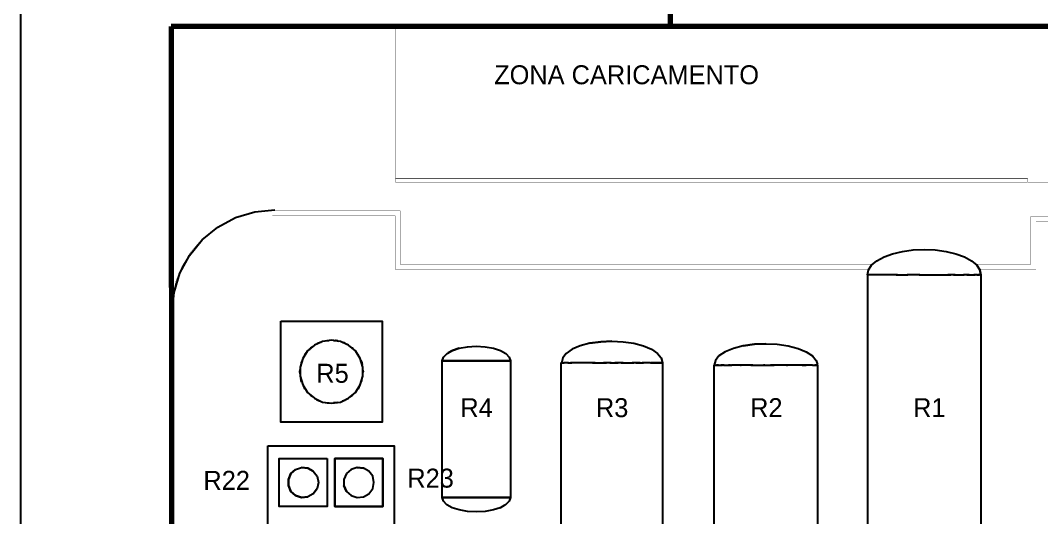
# Model space of a CAD drawing. Extents: x -57244 to 324435, y 15553 to 159369.
# Drawn here: x 127353 to 167739, y 79712 to 99361 of the extents above; entities that cross this region are included whole.
import ezdxf

# ---------------------------------------------------------------- set-up
doc = ezdxf.new("R2010")
doc.units = 0
doc.header["$LTSCALE"] = 2000
doc.header["$MEASUREMENT"] = 0
doc.layers.add('AREE PDL', color=7, linetype='CONTINUOUS', lineweight=100)
doc.layers.add('BASE', color=253, linetype='CONTINUOUS')
doc.styles.add('TXT', font='TXT', dxfattribs={"height": 0.2})

msp = doc.modelspace()

# ---------------------------------------------------------------- linework, layer by layer
at = {"layer": 'AREE PDL'}
for p, q in [((153059, 99118), (153059, 100786)), ((133312, 99118), (133353, 59684, 4500)), ((176490, 99118), (133312, 99118))]:
    msp.add_line(p, q, dxfattribs=at)
at = {"layer": 'BASE', "linetype": 'Continuous'}
for p, q in [((127353, 102759), (127353, 50958)), ((165292, 89504, 5191), (165177, 89691, 5430)), ((160900, 89308, 5906), (160900, 89308, 5906)), ((161790, 89308, 7246), (161790, 89308, 7246)), ((162011, 89308, 7396), (162011, 89308, 7396)), ((163143, 89308, 7668), (163143, 89308, 7668)), ((163398, 89308, 7654), (163398, 89308, 7654)), ((163617, 89308, 7607), (163617, 89308, 7607)), ((164067, 89308, 7448), (164067, 89308, 7448)), ((164665, 89308, 7034), (164665, 89308, 7034)), ((164816, 89308, 6866), (164816, 89308, 6866)), ((165257, 89308, 6026), (165257, 89308, 6026)), ((133353, 78312), (133353, 87816)), ((138912, 86471, 10000), (138912, 86471, 10000)), ((139061, 86567, 10000), (139061, 86567, 10000)), ((139222, 86640, 10000), (139222, 86640, 10000)), ((139478, 86715), (139485, 86715)), ((139744, 86715, 10000), (139744, 86715, 10000)), ((140089, 86640, 10000), (140089, 86640, 10000)), ((140175, 86615), (140123, 86630)), ((140250, 86567, 10000), (140250, 86567, 10000)), ((140399, 86471, 10000), (140399, 86471, 10000)), ((156385, 86562, 5381), (156385, 86562, 5599)), ((138567, 86072, 10000), (138567, 86072, 10000)), ((138663, 86221, 10000), (138663, 86221, 10000)), ((138767, 86341), (138791, 86369)), ((138779, 86355, 10000), (138779, 86355, 10000)), ((138815, 86397), (138837, 86423)), ((140533, 86355, 10000), (140533, 86355, 10000)), ((140736, 86092), (140707, 86154)), ((144708, 86404, 4550), (144441, 86313, 4393)), ((138444, 85742, 10000), (138444, 85742, 10000)), ((138462, 85842), (138456, 85830)), ((144822, 85908, 5778), (145191, 85908, 5886)), ((145191, 85908, 5886), (145191, 85908, 5886)), ((148806, 85833, 5943), (148765, 85833, 5767)), ((149129, 85833, 6667), (149129, 85833, 6667)), ((149810, 85833, 7261), (149810, 85833, 7261)), ((150683, 85833, 7493), (150683, 85833, 7493)), ((152275, 85833, 6786), (152052, 85833, 6996)), ((152530, 85833, 6398), (152302, 85833, 6744)), ((152743, 85833, 5500), (152743, 85833, 5500)), ((154778, 85731, 5490), (154778, 68891, 5490)), ((154938, 85733, 4717), (154965, 85733, 4662)), ((154946, 85733, 6280), (154946, 85733, 6280)), ((155057, 85733, 6500), (155057, 85733, 6500)), ((155076, 85733, 4441), (155104, 85733, 4385)), ((155132, 85733, 6620), (155160, 85733, 6664)), ((155187, 85733, 4277), (155160, 85733, 4311)), ((155174, 85733, 6686), (155174, 85733, 6686)), ((155409, 85733, 4013), (155354, 85733, 4079)), ((155465, 85733, 7008), (155437, 85733, 6980)), ((155465, 85733, 3966), (155492, 85733, 3946)), ((155686, 85733, 7179), (155686, 85733, 7179)), ((155770, 85733, 3739), (155687, 85733, 3801)), ((155825, 85733, 7266), (155853, 85733, 7283)), ((155881, 85733, 3681), (155853, 85733, 3693)), ((156214, 85733, 3537), (156103, 85733, 3585)), ((156325, 85733, 3511), (156269, 85733, 3521)), ((156547, 85733, 3472), (156685, 85733, 3448)), ((156796, 85733, 3449), (156741, 85733, 3445)), ((157018, 85733, 3462), (157157, 85733, 3470)), ((157019, 85733, 7518), (157019, 85733, 7518)), ((157213, 85733, 7497), (157185, 85733, 7500)), ((157240, 85733, 3488), (157213, 85733, 3480)), ((157232, 85733, 7495), (157232, 85733, 7495)), ((157629, 85733, 3604), (157490, 85733, 3563)), ((157656, 85733, 3617), (157684, 85733, 3633)), ((157901, 85733, 7221), (157901, 85733, 7221)), ((158772, 85733, 6101), (158772, 85733, 6101)), ((138419, 85566, 10000), (138419, 85566, 10000)), ((138419, 85389, 10000), (138419, 85389, 10000)), ((140893, 85566, 10000), (140893, 85566, 10000)), ((140897, 85537), (140906, 85478)), ((138444, 85214, 10000), (138444, 85214, 10000)), ((140726, 84843), (140707, 84802)), ((140840, 85093), (140855, 85126)), ((138604, 84802), (138641, 84760)), ((138663, 84735, 10000), (138663, 84735, 10000)), ((138912, 84485, 10000), (138912, 84485, 10000)), ((139061, 84389, 10000), (139061, 84389, 10000)), ((139137, 84341), (139068, 84385)), ((139222, 84316, 10000), (139222, 84316, 10000)), ((139744, 84241, 10000), (139744, 84241, 10000)), ((140206, 84361), (140175, 84341)), ((140250, 84389, 10000), (140250, 84389, 10000)), ((140673, 81695, 10000), (140921, 81669, 10000)), ((138937, 80653, 10000), (139084, 80855, 10000)), ((140250, 80746, 10000), (140149, 80974, 10000)), ((141284, 80855, 10000), (141336, 81099, 10000)), ((140436, 80579, 10000), (140673, 80502, 10000)), ((146733, 80508, 4550), (146733, 80508, 4550)), ((146324, 80103, 4707), (146058, 80012, 4550)), ((146324, 80103, 4393), (146494, 80197, 4379))]:
    msp.add_line(p, q, dxfattribs=at)
for points, const_width in [([(148765, 99118), (142185, 99118), (142185, 93138)], 20), ([(148765, 99118), (142185, 99118), (142185, 93138)], 20), ([(175173, 99118), (148765, 99118)], 20), ([(175173, 99118), (148765, 99118)], 20), ([(142185, 92968), (142185, 93118), (148765, 93118)], 20), ([(175173, 92955), (167200, 92955)], 20), ([(175173, 92955), (167200, 92955)], 20), ([(133312, 87840), (133362, 88466), (133508, 89076), (133748, 89656), (134076, 90191), (134484, 90668), (134961, 91076), (135496, 91404), (136076, 91644), (136687, 91791), (137312, 91840)], 10), ([(142371, 91840), (137312, 91840)], 10), ([(142171, 91840), (137312, 91840)], 10), ([(142371, 91840), (142371, 89728)], 10), ([(142171, 91640), (137312, 91640)], 10), ([(142171, 91640), (137312, 91640)], 10), ([(142171, 89528), (142171, 91649)], 10), ([(142171, 89528), (142171, 91649)], 10), ([(167319, 89728), (167319, 91616)], 10), ([(167319, 91616), (175173, 91616)], 10), ([(167319, 89728), (167319, 91616)], 10), ([(167319, 91616), (175173, 91616)], 10), ([(167519, 91416), (167519, 89528)], 10), ([(175373, 91416), (167519, 91416)], 10), ([(167519, 91416), (167519, 89528)], 10), ([(175373, 91416), (167519, 91416)], 10), ([(142371, 89728), (148765, 89728)], 10), ([(142371, 89728), (148765, 89728)], 10), ([(148765, 89728), (161041, 89728)], 10), ([(148765, 89728), (161041, 89728)], 10), ([(167319, 89728), (165147, 89728)], 10), ([(167319, 89728), (165147, 89728)], 10), ([(142171, 89528), (148765, 89528)], 10), ([(142171, 89528), (148765, 89528)], 10), ([(160875, 89528), (148765, 89528)], 10), ([(160875, 89528), (148765, 89528)], 10), ([(165314, 89528), (167519, 89528)], 10), ([(165314, 89528), (167519, 89528)], 10), ([(133312, 87840), (133312, 78268)], 10), ([(133312, 87840), (133312, 78268)], 10)]:
    msp.add_lwpolyline(points, dxfattribs=dict(at, const_width=const_width))
at = {"layer": 'BASE', "linetype": 'Continuous', "const_width": 20, "elevation": 200}
for points in [[(148765, 93118), (142185, 93118), (142185, 92968), (148765, 92968)], [(148765, 93118), (142185, 93118), (142185, 92968), (148765, 92968)], [(148765, 92968), (167185, 92968), (167185, 93118), (148765, 93118)], [(148765, 92968), (167185, 92968), (167185, 93118), (148765, 93118)]]:
    msp.add_lwpolyline(points, dxfattribs=at)
at = {"layer": 'BASE', "linetype": 'Continuous'}
for points in [[(133353, 87816), (133431, 88608), (133662, 89370), (134038, 90073), (134543, 90689), (135159, 91194), (135861, 91569), (136623, 91801), (137416, 91879)], [(139901, 86696), (139834, 86715), (139817, 86715)], [(138647, 86202), (138604, 86154), (138576, 86092)], [(140837, 85870), (140855, 85830), (140858, 85814)], [(138902, 84492), (138837, 84533), (138791, 84587)]]:
    msp.add_lwpolyline(points, dxfattribs=at)
at = {"layer": 'BASE', "linetype": 'Continuous', "extrusion": (0, -1, 0)}
for points, elevation in [([(161069, 6391), (161042, 6345), (160930, 6000)], -89308), ([(161624, 7125), (161592, 7102), (161402, 6891)], -89308), ([(162040, 7408), (161973, 7379), (161762, 7226)], -89308), ([(162789, 7646), (162496, 7598), (162428, 7571)], -89308), ([(162928, 7668), (162863, 7668), (162650, 7623)], -89308), ([(164315, 7312), (164223, 7379), (164037, 7461)], -89308), ([(164870, 6795), (164731, 6977), (164648, 7048)], -89308), ([(165203, 6193), (165153, 6345), (165064, 6500)], -89308), ([(165314, 5756), (165299, 5898), (165230, 6108)], -89308), ([(149028, 6507), (148941, 6368), (148890, 6221)], -85833), ([(149472, 7031), (149370, 6955), (149250, 6812)], -85833), ([(149666, 7171), (149496, 7064), (149417, 6984)], -85833), ([(149861, 7283), (149743, 7232), (149583, 7113)], -85833), ([(150083, 7375), (149875, 7302), (149777, 7241)], -85833), ([(150721, 7491), (150627, 7497), (150415, 7459)], -85833), ([(151192, 7439), (151090, 7470), (150859, 7483)], -85833), ([(151858, 7146), (151611, 7302), (151553, 7322)], -85833), ([(152219, 6835), (151990, 7064), (151941, 7094)], -85833), ([(154965, 6318), (154901, 6191), (154882, 6109)], -85733), ([(155187, 6703), (155115, 6616), (155049, 6484)], -85733), ([(155770, 7231), (155550, 7093), (155492, 7036)], -85733), ([(155881, 7299), (155803, 7265), (155687, 7179)], -85733), ([(156214, 7433), (155938, 7337), (155881, 7301)], -85733), ([(156325, 7469), (156240, 7454), (156103, 7395)], -85733), ([(157240, 7492), (157184, 7509), (157018, 7518)], -85733), ([(157656, 7358), (157284, 7489), (157240, 7494)], -85733), ([(157684, 7347), (157640, 7372), (157490, 7417)], -85733), ([(158655, 6411), (158431, 6768), (158106, 7093), (157717, 7337), (157684, 7349)], -85733), ([(158683, 6346), (158660, 6410), (158572, 6544)], -85733), ([(158766, 4862), (158823, 5017), (158849, 5247)], -85733), ([(158849, 5733), (158823, 5963), (158766, 6118)], -85733)]:
    msp.add_lwpolyline(points, dxfattribs=dict(at, elevation=elevation))
at = {"layer": 'BASE', "linetype": 'Continuous', "extrusion": (0, -1, 1.45583e-13), "elevation": -89308}
msp.add_lwpolyline([(161319, 6798), (161278, 6753), (161124, 6487)], dxfattribs=at)
at = {"layer": 'BASE', "linetype": 'Continuous', "extrusion": (0, -1, 1.13397e-13), "elevation": -89308}
msp.add_lwpolyline([(161984, 7378), (162044, 7418), (162345, 7538)], dxfattribs=at)
at = {"layer": 'BASE', "linetype": 'Continuous', "extrusion": (0, 1, 2.04068e-13), "elevation": 89308}
msp.add_lwpolyline([(-162179, 7470), (-162403, 7570), (-162456, 7581)], dxfattribs=at)
at = {"layer": 'BASE', "linetype": 'Continuous', "extrusion": (0, -1, 1.20271e-13), "elevation": -89308}
msp.add_lwpolyline([(162900, 7664), (162976, 7677), (163261, 7661)], dxfattribs=at)
at = {"layer": 'BASE', "linetype": 'Continuous', "extrusion": (0, 1, 0)}
for points, elevation in [([(-163122, 7668), (-163333, 7668), (-163427, 7648)], 89308), ([(-163372, 7655), (-163462, 7650), (-163732, 7575)], 89308), ([(-163594, 7612), (-163793, 7570), (-163871, 7535)], 89308), ([(-164259, 7346), (-164361, 7292), (-164537, 7143)], 89308), ([(-164454, 7211), (-164603, 7102), (-164676, 7022)], 89308), ([(-164953, 6686), (-165026, 6590), (-165119, 6388)], 89308), ([(-165175, 6268), (-165230, 6148), (-165286, 5895)], 89308), ([(-148765, 5694), (-148793, 5945), (-148862, 6142)], 85833), ([(-149001, 6457), (-149072, 6599), (-149167, 6712)], 85833), ([(-150193, 7413), (-150298, 7450), (-150526, 7476)], 85833), ([(-150665, 7491), (-150743, 7500), (-150998, 7471)], 85833), ([(-151109, 7459), (-151188, 7450), (-151442, 7361)], 85833), ([(-151275, 7414), (-151535, 7336), (-151608, 7294)], 85833), ([(-154799, 5677), (-154829, 5946), (-154981, 6379), (-155104, 6576)], 85733), ([(-154910, 4772), (-154901, 4789), (-154882, 4871)], 85733), ([(-155187, 6708), (-155225, 6768), (-155409, 6952)], 85733), ([(-155326, 6868), (-155421, 6981), (-155492, 7034)], 85733), ([(-156242, 7443), (-156372, 7489), (-156685, 7524)], 85733), ([(-156547, 7508), (-156709, 7537), (-156796, 7531)], 85733), ([(-156713, 7527), (-156828, 7540), (-157157, 7503)], 85733), ([(-158267, 6932), (-158398, 6808), (-158433, 6754)], 85733), ([(-158433, 4226), (-158398, 4172), (-158267, 4048)], 85733), ([(-158683, 4634), (-158660, 4570), (-158572, 4436)], 85733)]:
    msp.add_lwpolyline(points, dxfattribs=dict(at, elevation=elevation))
at = {"layer": 'BASE', "linetype": 'Continuous', "extrusion": (0, 1, 1.18286e-13), "elevation": 89308}
msp.add_lwpolyline([(-163843, 7544), (-163931, 7520), (-164148, 7405)], dxfattribs=at)
at = {"layer": 'BASE', "linetype": 'Continuous', "extrusion": (0, -1, 1.11145e-13), "elevation": -89308}
msp.add_lwpolyline([(164786, 6899), (164918, 6753), (164981, 6644)], dxfattribs=at)
at = {"layer": 'BASE', "linetype": 'Continuous'}
for points, elevation in [([(137656, 87479), (141656, 87479), (141656, 83479), (137656, 83479)], 10000), ([(138711, 86296), (138519, 85997), (138419, 85656), (138419, 85300), (138519, 84959), (138711, 84659), (138980, 84426), (139304, 84279), (139656, 84228), (140008, 84279), (140332, 84426), (140601, 84659), (140793, 84959), (140893, 85300), (140893, 85656), (140793, 85997), (140601, 86296), (140332, 86529), (140008, 86677), (139656, 86728), (139304, 86677), (138980, 86529)], 10000), ([(137136, 82549), (142136, 82549), (142136, 76749), (137136, 76749)], 10000), ([(139486, 82049), (139486, 80149), (137586, 80149), (137586, 82049)], 10000), ([(141686, 82049), (141686, 80149), (139786, 80149), (139786, 82049)], 10000), ([(141686, 82049), (141686, 80149), (139786, 80149), (139786, 82049)], 10000), ([(137949, 80974), (137949, 81223), (138050, 81451), (138236, 81618), (138473, 81695), (138721, 81669), (138937, 81544), (139084, 81343), (139136, 81099), (139084, 80855), (138937, 80653), (138721, 80528), (138473, 80502), (138236, 80579), (138050, 80746)], 10600), ([(140250, 81451), (140149, 81223), (140149, 80974), (140250, 80746), (140436, 80579), (140673, 80502), (140921, 80528), (141137, 80653), (141284, 80855), (141336, 81099), (141284, 81343), (141137, 81544), (140921, 81669), (140673, 81695), (140436, 81618)], 10600)]:
    msp.add_lwpolyline(points, close=True, dxfattribs=dict(at, elevation=elevation))
for points, elevation in [([(138767, 86341), (138837, 86423), (138902, 86464)], 10000), ([(139056, 86563), (139137, 86615), (139235, 86644)], 10000), ([(139401, 86693), (139478, 86715), (139568, 86715)], 10000), ([(139734, 86715), (139834, 86715), (139928, 86687)], 10000), ([(140095, 86638), (140175, 86615), (140256, 86563)], 10000), ([(140539, 86348), (140474, 86423), (140400, 86470)], 10000), ([(156828, 86583), (157284, 86562), (157717, 86499), (158106, 86397), (158431, 86263), (158675, 86102), (158826, 85922), (158871, 85759)], 5490), ([(138671, 86230), (138604, 86154), (138569, 86077)], 10000), ([(140736, 86092), (140707, 86154), (140650, 86220)], 10000), ([(138500, 85925), (138456, 85830), (138442, 85731)], 10000), ([(140816, 85915), (140855, 85830), (140865, 85759)], 10000), ([(138417, 85398), (138406, 85478), (138418, 85564)], 10000), ([(140899, 85434), (140906, 85478), (140893, 85564)], 10000), ([(138486, 85062), (138456, 85126), (138445, 85204)], 10000), ([(138665, 84732), (138604, 84802), (138569, 84879)], 10000), ([(140739, 84871), (140707, 84802), (140650, 84736)], 10000), ([(140816, 85040), (140855, 85126), (140866, 85204)], 10000), ([(138785, 84593), (138837, 84533), (138916, 84482)], 10000), ([(140539, 84608), (140474, 84533), (140400, 84485)], 10000), ([(139068, 84385), (139137, 84341), (139221, 84316)], 10000), ([(139410, 84260), (139478, 84241), (139568, 84241)], 10000), ([(139901, 84260), (139834, 84241), (139734, 84241)], 10000), ([(140261, 84396), (140175, 84341), (140090, 84316)], 10000), ([(138236, 81618), (138050, 81451), (137949, 81223), (137949, 80974), (138050, 80746), (138236, 80579), (138473, 80502), (138721, 80528)], 10000), ([(138937, 81544), (138721, 81669), (138473, 81695)], 10000)]:
    msp.add_lwpolyline(points, dxfattribs=dict(at, elevation=elevation))
at = {"layer": 'BASE', "linetype": 'Continuous', "extrusion": (0, 1, 1.61906e-15), "elevation": 85908}
msp.add_lwpolyline([(-144034, 4539), (-144088, 4170), (-144247, 3820), (-144499, 3530), (-144822, 3322), (-145191, 3214), (-145575, 3214), (-145944, 3322), (-146267, 3530), (-146519, 3820), (-146678, 4170), (-146733, 4550)], dxfattribs=at)
at = {"layer": 'BASE', "linetype": 'Continuous', "extrusion": (-0.993717, 0, 0.111926), "elevation": -147193}
msp.add_lwpolyline([(-75083, 22309), (-75083, 22114), (-85833, 22114), (-85833, 22309)], dxfattribs=at)
at = {"layer": 'BASE', "linetype": 'Continuous', "extrusion": (-0.94099, 0.25462, 0.22295), "elevation": -116846}
msp.add_lwpolyline([(-121740, 32603), (-121708, 32604), (-121710, 32640)], dxfattribs=at)
at = {"layer": 'BASE', "linetype": 'Continuous', "extrusion": (0, -1, 5.31737e-14), "elevation": -85833}
msp.add_lwpolyline([(148945, 6347), (148863, 6184), (148834, 6060)], dxfattribs=at)
at = {"layer": 'BASE', "linetype": 'Continuous', "extrusion": (0, 1, 1.12247e-13), "elevation": 85833}
msp.add_lwpolyline([(-149306, 6874), (-149179, 6747), (-149111, 6639)], dxfattribs=at)
at = {"layer": 'BASE', "linetype": 'Continuous', "extrusion": (0, 1, 2.0992e-13), "elevation": 85833}
msp.add_lwpolyline([(-149972, 7331), (-150169, 7416), (-150277, 7435)], dxfattribs=at)
at = {"layer": 'BASE', "linetype": 'Continuous', "extrusion": (0, -1, 2.12084e-13), "elevation": -85833}
msp.add_lwpolyline([(151692, 7246), (151937, 7104), (151997, 7048)], dxfattribs=at)
at = {"layer": 'BASE', "linetype": 'Continuous', "extrusion": (0, 1, 2.20349e-13), "elevation": 85733}
msp.add_lwpolyline([(-158100, 3891), (-158052, 3846), (-157906, 3761)], dxfattribs=at)
at = {"layer": 'BASE', "linetype": 'Continuous', "extrusion": (0, -1, 2.20349e-13), "elevation": -85733}
msp.add_lwpolyline([(158100, 7089), (158052, 7134), (157906, 7219)], dxfattribs=at)
at = {"layer": 'BASE', "linetype": 'Continuous'}
msp.add_lwpolyline([(141686, 80149), (141686, 82049), (139786, 82049), (139786, 80149)], close=True, dxfattribs=at)
at = {"layer": 'BASE', "linetype": 'Continuous', "extrusion": (0, 1, 3.23813e-15), "elevation": 80508}
msp.add_lwpolyline([(-146733, 4550), (-146678, 4170), (-146519, 3820), (-146267, 3530), (-145944, 3322), (-145575, 3214), (-145191, 3214), (-144822, 3322), (-144499, 3530), (-144247, 3820), (-144088, 4170), (-144034, 4539)], dxfattribs=at)
at = {"layer": 'BASE', "linetype": 'Continuous'}
for points in [[(161957, 89308, 7359), (161641, 89308, 7145), (161307, 89308, 6792), (161056, 89308, 6375), (160900, 89308, 5914), (160848, 89308, 5430), (160891, 89504, 5430), (161019, 89691, 5430), (161227, 89864, 5430), (161507, 90016, 5430), (161848, 90140, 5430), (162237, 90232, 5430), (162659, 90289, 5430), (163098, 90308, 5430), (163524, 90289, 5535), (163959, 90232, 5430), (164348, 90140, 5430), (164689, 90016, 5430), (164969, 89864, 5430), (165177, 89691, 5430), (165292, 89504, 5669)], [(160902, 89308, 5914), (160897, 89308, 5898), (160848, 89308, 5430), (160848, 68908, 5430), (160897, 68908, 5898), (161042, 68908, 6345)], [(165258, 68908, 6023), (165299, 68908, 5898), (165348, 68908, 5430), (165348, 89308, 5430), (165341, 89308, 5492)], [(165334, 89310, 5187), (165292, 89504, 5191), (165292, 89504, 5669), (165335, 89308, 5673), (165314, 89308, 5769)], [(144441, 86313, 4707), (144708, 86404, 4550), (145033, 86461, 4550), (145383, 86481, 4550), (145732, 86461, 4550), (146058, 86404, 4550), (146337, 86313, 4550), (146552, 86194, 4550), (146687, 86056, 4550), (146733, 85908, 4550), (146678, 85908, 4930), (146519, 85908, 5280), (146267, 85908, 5570), (145944, 85908, 5778), (145575, 85908, 5886), (145191, 85908, 5886), (144822, 85908, 5778), (144499, 85908, 5570), (144247, 85908, 5280), (144088, 85908, 4930), (144033, 85908, 4550)], [(149875, 86599, 5500), (149496, 86497, 5500), (149179, 86363, 5500), (148941, 86202, 5500), (148806, 86022, 5726), (148765, 85865, 5731)], [(150743, 86683, 5500), (150311, 86662, 5394), (149875, 86599, 5500), (150311, 86662, 5607)], [(150311, 86662, 5394), (150311, 86662, 5607), (150743, 86683, 5500), (151188, 86662, 5500), (151611, 86599, 5500), (151990, 86497, 5500), (152307, 86363, 5500), (152545, 86202, 5500), (152693, 86022, 5500), (152743, 85833, 5500), (152689, 85833, 5961), (152552, 85833, 6338)], [(155938, 86499, 5490), (156385, 86562, 5599), (156828, 86583, 5490), (156385, 86562, 5381), (155938, 86499, 5490), (155550, 86397, 5490), (155225, 86263, 5490), (154981, 86102, 5490), (154843, 85922, 5722), (154792, 85733, 5728), (154827, 85733, 5875)], [(144034, 85913, 4550), (144079, 86056, 4550), (144227, 86194, 4724), (144441, 86313, 4707), (144441, 86313, 4393), (144272, 86219, 4379)], [(152274, 85833, 6779), (152307, 85833, 6747), (152545, 85833, 6368), (152693, 85833, 5945), (152743, 85833, 5500), (152743, 75105, 5500)], [(158675, 85733, 6379), (158826, 85733, 5946), (158878, 85733, 5490), (158878, 68883, 5490), (158826, 68883, 5946), (158675, 68883, 6379), (158431, 68883, 6768), (158106, 68883, 7093), (158073, 68883, 7114)], [(144033, 80508, 4550), (144088, 80508, 4930), (144247, 80508, 5280), (144499, 80508, 5570), (144822, 80508, 5778), (145191, 80508, 5886), (145575, 80508, 5886), (145944, 80508, 5778), (146267, 80508, 5570), (146519, 80508, 5280), (146678, 80508, 4930), (146733, 80508, 4550), (146687, 80360, 4550), (146539, 80221, 4724), (146324, 80103, 4707), (146324, 80103, 4393), (146058, 80012, 4550), (145732, 79954, 4550), (145383, 79935, 4550), (145033, 79954, 4550), (144708, 80012, 4550), (144428, 80103, 4550), (144214, 80221, 4550), (144079, 80360, 4550), (144034, 80503, 4550)]]:
    msp.add_polyline3d(points, dxfattribs=at)
msp.add_polyline3d([(144247, 85908, 5280), (144499, 85908, 5570), (144822, 85908, 5778), (145191, 85908, 5886), (145575, 85908, 5886), (145944, 85908, 5778), (146267, 85908, 5570), (146519, 85908, 5280), (146678, 85908, 4930), (146733, 85908, 4550), (146733, 80508, 4550), (146678, 80508, 4930), (146519, 80508, 5280), (146267, 80508, 5570), (145944, 80508, 5778), (145575, 80508, 5886), (145191, 80508, 5886), (144822, 80508, 5778), (144499, 80508, 5570), (144247, 80508, 5280), (144088, 80508, 4930), (144033, 80508, 4550), (144033, 85908, 4550), (144088, 85908, 4930)], close=True, dxfattribs=at)

# ---------------------------------------------------------------- texts
at = {"layer": 'BASE', "color": 7, "linetype": 'Continuous', "style": 'TXT'}
for s, p in [('ZONA CARICAMENTO', (146088, 96839, 33950)), ('R5', (139055, 85040, 0)), ('R4', (144753, 83681, 0)), ('R3', (150114, 83681, 0)), ('R2', (156212, 83681, 0)), ('R1', (162658, 83681, 0)), ('R23', (142655, 80896, 0)), ('R22', (134590, 80808, 0))]:
    msp.add_text(s, height=750, dxfattribs=at).set_placement(p)

doc.saveas('drawing.dxf')
